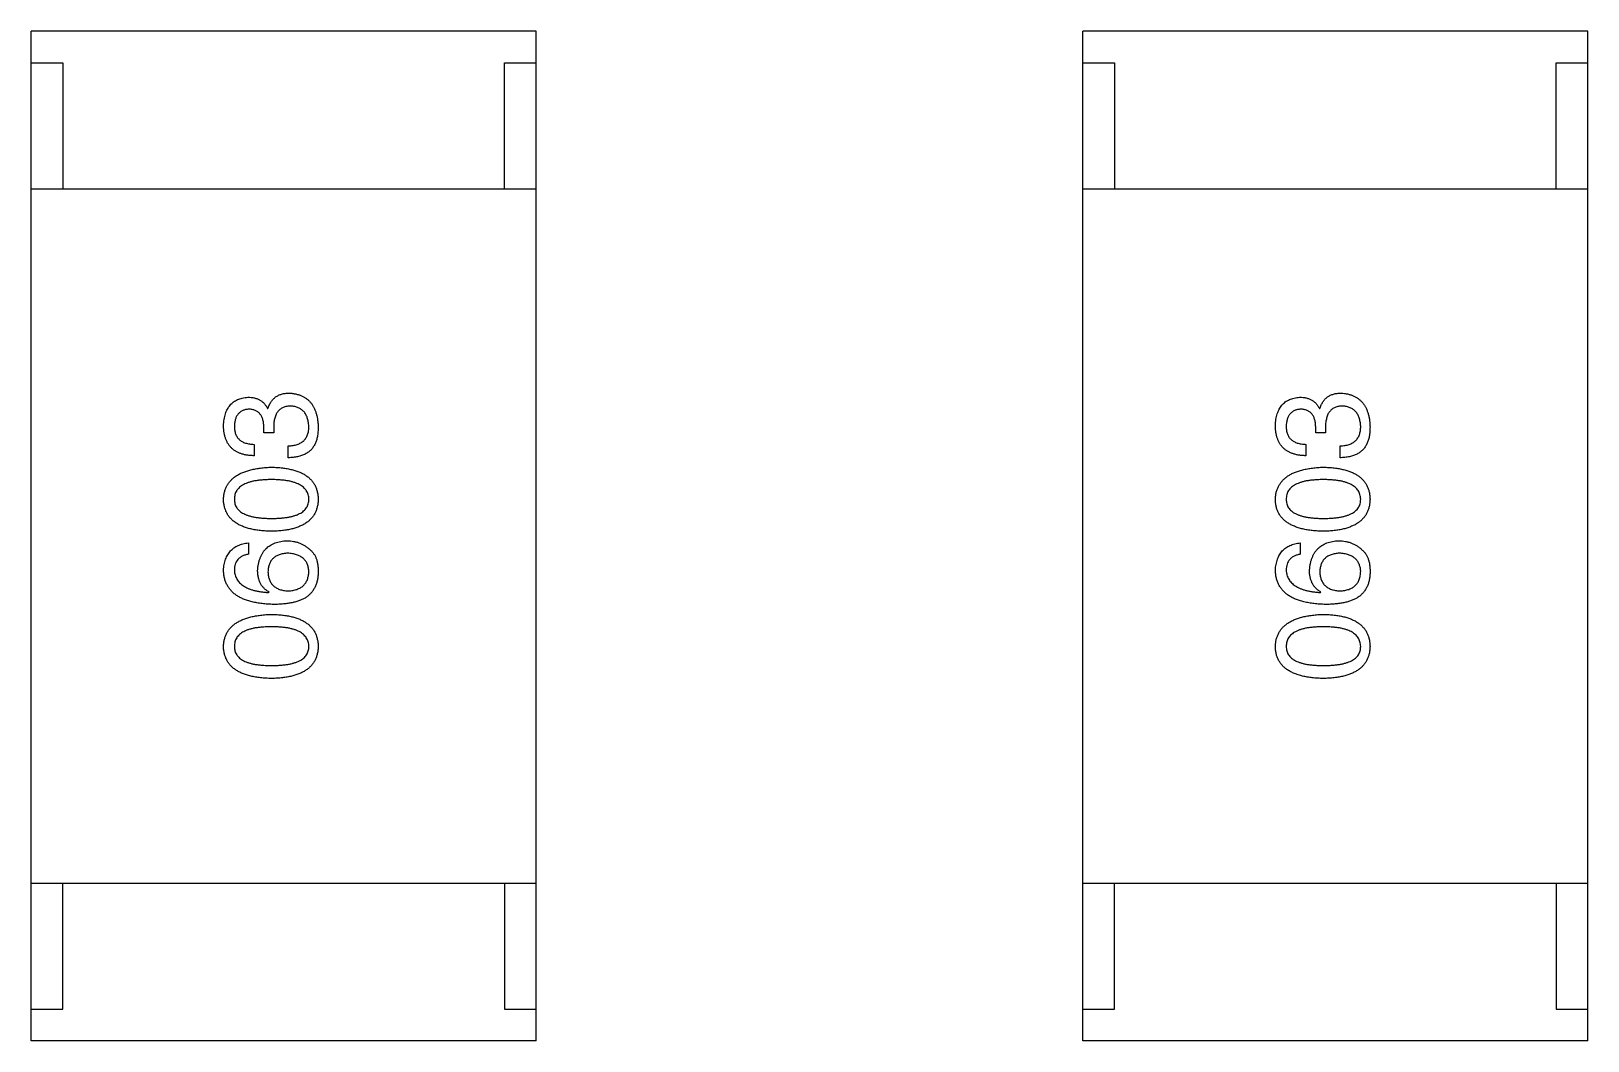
# Model space of a CAD drawing. Header units: millimetres. Extents: x 573 to 698, y 194 to 280.
# Drawn here: x 639.844 to 642.311, y 246.806 to 248.406 of the extents above; entities that cross this region are included whole.
import ezdxf

# ---------------------------------------------------------------- set-up
doc = ezdxf.new("R2010")
doc.units = ezdxf.units.MM
doc.header["$LTSCALE"] = 30.734
doc.layers.get('0').update_dxf_attribs({"linetype": 'CONTINUOUS'})

msp = doc.modelspace()

# ---------------------------------------------------------------- linework, layer by layer
at = {"color": 7, "linetype": 'Continuous'}
for p, q in [((639.8442, 246.8059), (639.8442, 248.4059)), ((640.6442, 248.4059), (639.8442, 248.4059)), ((640.6442, 246.8059), (640.6442, 248.4059)), ((641.5109, 246.8059), (641.5109, 248.4059)), ((642.3109, 248.4059), (641.5109, 248.4059)), ((642.3109, 246.8059), (642.3109, 248.4059)), ((639.8442, 248.3559), (639.8942, 248.3559)), ((639.8942, 248.3559), (639.8942, 248.1559)), ((640.5942, 248.1559), (640.5942, 248.3559)), ((640.5942, 248.3559), (640.6442, 248.3559)), ((641.5109, 248.3559), (641.5609, 248.3559)), ((641.5609, 248.3559), (641.5609, 248.1559)), ((642.2609, 248.1559), (642.2609, 248.3559)), ((642.2609, 248.3559), (642.3109, 248.3559)), ((639.8442, 248.1559), (640.6442, 248.1559)), ((641.5109, 248.1559), (642.3109, 248.1559)), ((640.2187, 247.8077), (640.2195, 247.8077)), ((641.8854, 247.8077), (641.8862, 247.8077)), ((640.213, 247.7692), (640.213, 247.779)), ((640.2286, 247.7782), (640.2286, 247.7692)), ((641.8796, 247.7692), (641.8796, 247.779)), ((641.8952, 247.7782), (641.8952, 247.7692)), ((640.1974, 247.7511), (640.1974, 247.7331)), ((640.2286, 247.7692), (640.213, 247.7692)), ((641.8641, 247.7511), (641.8641, 247.7331)), ((641.8952, 247.7692), (641.8796, 247.7692)), ((640.2515, 247.7298), (640.2515, 247.7487)), ((641.9182, 247.7298), (641.9182, 247.7487)), ((640.1884, 247.595), (640.1884, 247.577)), ((641.855, 247.595), (641.855, 247.577)), ((640.2204, 247.5164), (640.2212, 247.5172)), ((641.887, 247.5164), (641.8878, 247.5172)), ((639.8442, 247.0559), (640.6442, 247.0559)), ((639.8942, 246.8559), (639.8942, 247.0559)), ((640.5942, 247.0559), (640.5942, 246.8559)), ((641.5109, 247.0559), (642.3109, 247.0559)), ((641.5609, 246.8559), (641.5609, 247.0559)), ((642.2609, 247.0559), (642.2609, 246.8559)), ((639.8442, 246.8559), (639.8942, 246.8559)), ((640.5942, 246.8559), (640.6442, 246.8559)), ((641.5109, 246.8559), (641.5609, 246.8559)), ((642.2609, 246.8559), (642.3109, 246.8559)), ((640.6442, 246.8059), (639.8442, 246.8059)), ((642.3109, 246.8059), (641.5109, 246.8059))]:
    msp.add_line(p, q, dxfattribs=at)
for points, knots in [([(640.149, 247.7807), (640.1491, 247.7824), (640.1493, 247.7857), (640.15, 247.7906), (640.1508, 247.7952), (640.152, 247.7994), (640.1534, 247.8033), (640.1552, 247.807), (640.1571, 247.8103), (640.1594, 247.8133), (640.162, 247.816), (640.1648, 247.8183), (640.1679, 247.8203), (640.1713, 247.8221), (640.175, 247.8235), (640.1789, 247.8246), (640.1832, 247.8254), (640.1861, 247.8256), (640.1876, 247.8257)], [0, 0, 0, 0, 0.077845, 0.151584, 0.221397, 0.287366, 0.350104, 0.410398, 0.467998, 0.524388, 0.579979, 0.635152, 0.690917, 0.747936, 0.806661, 0.867861, 0.932479, 1, 1, 1, 1]), ([(640.1876, 247.8257), (640.1894, 247.8257), (640.193, 247.8256), (640.1981, 247.8247), (640.2027, 247.8233), (640.2069, 247.8214), (640.2106, 247.8188), (640.2138, 247.8157), (640.2166, 247.8119), (640.218, 247.8091), (640.2187, 247.8077)], [0, 0, 0, 0, 0.143686, 0.277942, 0.40333, 0.521785, 0.638573, 0.755208, 0.874773, 1, 1, 1, 1]), ([(640.2195, 247.8077), (640.2199, 247.8087), (640.2205, 247.8106), (640.2216, 247.8135), (640.2229, 247.816), (640.2243, 247.8185), (640.226, 247.8207), (640.2277, 247.8227), (640.2296, 247.8246), (640.2316, 247.8262), (640.2338, 247.8276), (640.2361, 247.8289), (640.2386, 247.8299), (640.2412, 247.8308), (640.244, 247.8315), (640.2469, 247.8319), (640.25, 247.8323), (640.2521, 247.8323), (640.2531, 247.8323)], [0, 0, 0, 0, 0.069445, 0.136039, 0.200011, 0.261745, 0.322328, 0.381403, 0.438864, 0.496655, 0.554398, 0.612391, 0.672266, 0.733005, 0.79604, 0.861293, 0.928785, 1, 1, 1, 1]), ([(640.2531, 247.8323), (640.2549, 247.8322), (640.2584, 247.8319), (640.2635, 247.831), (640.2682, 247.8298), (640.2726, 247.8281), (640.2767, 247.8261), (640.2804, 247.8237), (640.2838, 247.8209), (640.2868, 247.8178), (640.2895, 247.8142), (640.2919, 247.8103), (640.294, 247.806), (640.2956, 247.8013), (640.297, 247.7963), (640.2981, 247.7909), (640.2988, 247.7851), (640.2989, 247.7811), (640.299, 247.779)], [0, 0, 0, 0, 0.068236, 0.132937, 0.194125, 0.253174, 0.310181, 0.365986, 0.421096, 0.476216, 0.532352, 0.590232, 0.649824, 0.71274, 0.778406, 0.848058, 0.921922, 1, 1, 1, 1]), ([(641.8157, 247.7807), (641.8158, 247.7824), (641.816, 247.7857), (641.8166, 247.7906), (641.8175, 247.7952), (641.8187, 247.7994), (641.8201, 247.8033), (641.8218, 247.807), (641.8238, 247.8103), (641.8261, 247.8133), (641.8286, 247.816), (641.8315, 247.8183), (641.8346, 247.8203), (641.838, 247.8221), (641.8417, 247.8235), (641.8456, 247.8246), (641.8498, 247.8254), (641.8527, 247.8256), (641.8542, 247.8257)], [0, 0, 0, 0, 0.077845, 0.151584, 0.221397, 0.287366, 0.350104, 0.410398, 0.467998, 0.524388, 0.579979, 0.635152, 0.690917, 0.747936, 0.806661, 0.867861, 0.932479, 1, 1, 1, 1]), ([(641.8542, 247.8257), (641.8561, 247.8257), (641.8596, 247.8256), (641.8647, 247.8247), (641.8693, 247.8233), (641.8735, 247.8214), (641.8772, 247.8188), (641.8805, 247.8157), (641.8833, 247.8119), (641.8847, 247.8091), (641.8854, 247.8077)], [0, 0, 0, 0, 0.143686, 0.277942, 0.40333, 0.521785, 0.638573, 0.755208, 0.874773, 1, 1, 1, 1]), ([(641.8862, 247.8077), (641.8865, 247.8087), (641.8872, 247.8106), (641.8883, 247.8135), (641.8896, 247.816), (641.891, 247.8185), (641.8926, 247.8207), (641.8943, 247.8227), (641.8962, 247.8246), (641.8982, 247.8262), (641.9004, 247.8276), (641.9028, 247.8289), (641.9053, 247.8299), (641.9079, 247.8308), (641.9107, 247.8315), (641.9136, 247.8319), (641.9166, 247.8323), (641.9187, 247.8323), (641.9198, 247.8323)], [0, 0, 0, 0, 0.069445, 0.136039, 0.200011, 0.261745, 0.322328, 0.381403, 0.438864, 0.496655, 0.554398, 0.612391, 0.672266, 0.733005, 0.79604, 0.861293, 0.928785, 1, 1, 1, 1]), ([(641.9198, 247.8323), (641.9216, 247.8322), (641.9251, 247.8319), (641.9301, 247.831), (641.9349, 247.8298), (641.9392, 247.8281), (641.9433, 247.8261), (641.947, 247.8237), (641.9504, 247.8209), (641.9535, 247.8178), (641.9562, 247.8142), (641.9586, 247.8103), (641.9606, 247.806), (641.9623, 247.8013), (641.9637, 247.7963), (641.9647, 247.7909), (641.9654, 247.7851), (641.9656, 247.7811), (641.9657, 247.779)], [0, 0, 0, 0, 0.068236, 0.132937, 0.194125, 0.253174, 0.310181, 0.365986, 0.421096, 0.476216, 0.532352, 0.590232, 0.649824, 0.71274, 0.778406, 0.848058, 0.921922, 1, 1, 1, 1]), ([(640.1892, 247.8069), (640.1883, 247.8068), (640.1866, 247.8066), (640.184, 247.8061), (640.1817, 247.8055), (640.1795, 247.8046), (640.1774, 247.8036), (640.1756, 247.8023), (640.1739, 247.8009), (640.1724, 247.7993), (640.171, 247.7975), (640.1698, 247.7956), (640.1688, 247.7934), (640.1679, 247.791), (640.1673, 247.7885), (640.1668, 247.7858), (640.1664, 247.7829), (640.1663, 247.7809), (640.1663, 247.7798)], [0, 0, 0, 0, 0.067655, 0.132224, 0.194132, 0.253145, 0.309858, 0.366002, 0.421361, 0.47702, 0.532632, 0.590536, 0.65067, 0.713258, 0.779588, 0.848803, 0.921949, 1, 1, 1, 1]), ([(640.213, 247.779), (640.2129, 247.7801), (640.2128, 247.7822), (640.2125, 247.7853), (640.2119, 247.7882), (640.2112, 247.7909), (640.2104, 247.7934), (640.2093, 247.7956), (640.2081, 247.7977), (640.2067, 247.7995), (640.2051, 247.8012), (640.2033, 247.8026), (640.2014, 247.8039), (640.1993, 247.8049), (640.197, 247.8057), (640.1946, 247.8063), (640.192, 247.8067), (640.1901, 247.8068), (640.1892, 247.8069)], [0, 0, 0, 0, 0.079415, 0.154091, 0.22508, 0.29186, 0.355026, 0.415127, 0.472418, 0.528511, 0.583551, 0.638361, 0.693547, 0.750023, 0.807857, 0.868401, 0.932259, 1, 1, 1, 1]), ([(640.2556, 247.8118), (640.2545, 247.8118), (640.2524, 247.8117), (640.2493, 247.8113), (640.2464, 247.8107), (640.2438, 247.8098), (640.2413, 247.8086), (640.2391, 247.8071), (640.2371, 247.8054), (640.2353, 247.8034), (640.2337, 247.8012), (640.2323, 247.7987), (640.2311, 247.7959), (640.2302, 247.7928), (640.2294, 247.7895), (640.2289, 247.786), (640.2286, 247.7822), (640.2286, 247.7796), (640.2286, 247.7782)], [0, 0, 0, 0, 0.066518, 0.129194, 0.188613, 0.245254, 0.300032, 0.353805, 0.407079, 0.461108, 0.516272, 0.574141, 0.634837, 0.699275, 0.767504, 0.840272, 0.917505, 1, 1, 1, 1]), ([(640.2843, 247.7798), (640.2842, 247.7811), (640.284, 247.7835), (640.2835, 247.7869), (640.2828, 247.7901), (640.2819, 247.7932), (640.2809, 247.796), (640.2795, 247.7985), (640.2781, 247.8009), (640.2764, 247.803), (640.2744, 247.8049), (640.2724, 247.8066), (640.27, 247.808), (640.2675, 247.8092), (640.2648, 247.8103), (640.2619, 247.811), (640.2588, 247.8116), (640.2567, 247.8117), (640.2556, 247.8118)], [0, 0, 0, 0, 0.076694, 0.149502, 0.218019, 0.283183, 0.345589, 0.405199, 0.462852, 0.519478, 0.575313, 0.630559, 0.687006, 0.744638, 0.804006, 0.866059, 0.931486, 1, 1, 1, 1]), ([(641.8559, 247.8069), (641.855, 247.8068), (641.8532, 247.8066), (641.8507, 247.8061), (641.8483, 247.8055), (641.8461, 247.8046), (641.8441, 247.8036), (641.8423, 247.8023), (641.8405, 247.8009), (641.839, 247.7993), (641.8377, 247.7975), (641.8365, 247.7956), (641.8354, 247.7934), (641.8346, 247.791), (641.8339, 247.7885), (641.8334, 247.7858), (641.833, 247.7829), (641.833, 247.7809), (641.8329, 247.7798)], [0, 0, 0, 0, 0.067655, 0.132224, 0.194132, 0.253145, 0.309858, 0.366002, 0.421361, 0.47702, 0.532632, 0.590536, 0.65067, 0.713258, 0.779588, 0.848803, 0.921949, 1, 1, 1, 1]), ([(641.8796, 247.779), (641.8796, 247.7801), (641.8795, 247.7822), (641.8791, 247.7853), (641.8786, 247.7882), (641.8779, 247.7909), (641.877, 247.7934), (641.876, 247.7956), (641.8747, 247.7977), (641.8733, 247.7995), (641.8717, 247.8012), (641.87, 247.8026), (641.868, 247.8039), (641.8659, 247.8049), (641.8637, 247.8057), (641.8612, 247.8063), (641.8586, 247.8067), (641.8568, 247.8068), (641.8559, 247.8069)], [0, 0, 0, 0, 0.079415, 0.154091, 0.22508, 0.29186, 0.355026, 0.415127, 0.472418, 0.528511, 0.583551, 0.638361, 0.693547, 0.750023, 0.807857, 0.868401, 0.932259, 1, 1, 1, 1]), ([(641.9223, 247.8118), (641.9212, 247.8118), (641.919, 247.8117), (641.916, 247.8113), (641.9131, 247.8107), (641.9104, 247.8098), (641.908, 247.8086), (641.9058, 247.8071), (641.9037, 247.8054), (641.9019, 247.8034), (641.9003, 247.8012), (641.8989, 247.7987), (641.8978, 247.7959), (641.8969, 247.7928), (641.8961, 247.7895), (641.8956, 247.786), (641.8952, 247.7822), (641.8952, 247.7796), (641.8952, 247.7782)], [0, 0, 0, 0, 0.066518, 0.129194, 0.188613, 0.245254, 0.300032, 0.353805, 0.407079, 0.461108, 0.516272, 0.574141, 0.634837, 0.699275, 0.767504, 0.840272, 0.917505, 1, 1, 1, 1]), ([(641.9509, 247.7798), (641.9509, 247.7811), (641.9507, 247.7835), (641.9502, 247.7869), (641.9495, 247.7901), (641.9486, 247.7932), (641.9475, 247.796), (641.9462, 247.7985), (641.9447, 247.8009), (641.943, 247.803), (641.9411, 247.8049), (641.939, 247.8066), (641.9367, 247.808), (641.9342, 247.8092), (641.9315, 247.8103), (641.9286, 247.811), (641.9255, 247.8116), (641.9234, 247.8117), (641.9223, 247.8118)], [0, 0, 0, 0, 0.076694, 0.149502, 0.218019, 0.283183, 0.345589, 0.405199, 0.462852, 0.519478, 0.575313, 0.630559, 0.687006, 0.744638, 0.804006, 0.866059, 0.931486, 1, 1, 1, 1]), ([(640.1974, 247.7331), (640.1955, 247.7332), (640.1918, 247.7333), (640.1863, 247.7339), (640.1813, 247.7349), (640.1766, 247.7363), (640.1723, 247.738), (640.1683, 247.7401), (640.1647, 247.7425), (640.1615, 247.7454), (640.1586, 247.7485), (640.1561, 247.7521), (640.154, 247.7559), (640.1523, 247.7602), (640.1509, 247.7648), (640.1499, 247.7698), (640.1492, 247.7751), (640.1491, 247.7788), (640.149, 247.7807)], [0, 0, 0, 0, 0.074804, 0.144899, 0.211458, 0.274554, 0.334363, 0.392059, 0.448123, 0.503024, 0.558154, 0.613471, 0.670844, 0.729926, 0.792003, 0.857405, 0.926768, 1, 1, 1, 1]), ([(640.1663, 247.7798), (640.1663, 247.7787), (640.1663, 247.7765), (640.1667, 247.7733), (640.1673, 247.7704), (640.1681, 247.7676), (640.1692, 247.7651), (640.1706, 247.7627), (640.1722, 247.7606), (640.174, 247.7587), (640.1761, 247.757), (640.1784, 247.7555), (640.181, 247.7542), (640.1838, 247.7532), (640.1869, 247.7523), (640.1902, 247.7518), (640.1937, 247.7513), (640.1961, 247.7512), (640.1974, 247.7511)], [0, 0, 0, 0, 0.069877, 0.136363, 0.198671, 0.257968, 0.315462, 0.370709, 0.425568, 0.479847, 0.535753, 0.592303, 0.651386, 0.713311, 0.778642, 0.84836, 0.921866, 1, 1, 1, 1]), ([(640.2515, 247.7487), (640.2528, 247.7487), (640.2554, 247.7488), (640.2591, 247.7493), (640.2626, 247.75), (640.2658, 247.7509), (640.2688, 247.752), (640.2715, 247.7534), (640.2739, 247.755), (640.2761, 247.7568), (640.278, 247.7589), (640.2797, 247.7612), (640.2812, 247.7638), (640.2823, 247.7666), (640.2832, 247.7695), (640.2838, 247.7728), (640.2842, 247.7762), (640.2843, 247.7786), (640.2843, 247.7798)], [0, 0, 0, 0, 0.07723, 0.149593, 0.217944, 0.282232, 0.34411, 0.402297, 0.458791, 0.513966, 0.568538, 0.623291, 0.679957, 0.737243, 0.798142, 0.86118, 0.928728, 1, 1, 1, 1]), ([(640.299, 247.779), (640.299, 247.7776), (640.299, 247.7749), (640.2988, 247.7709), (640.2984, 247.7672), (640.2978, 247.7637), (640.2972, 247.7604), (640.2963, 247.7574), (640.2953, 247.7546), (640.2945, 247.7528), (640.2941, 247.752)], [0, 0, 0, 0, 0.15115, 0.29371, 0.429149, 0.55661, 0.677302, 0.791017, 0.898045, 1, 1, 1, 1]), ([(641.8641, 247.7331), (641.8621, 247.7332), (641.8584, 247.7333), (641.853, 247.7339), (641.848, 247.7349), (641.8433, 247.7363), (641.8389, 247.738), (641.835, 247.7401), (641.8314, 247.7425), (641.8281, 247.7454), (641.8253, 247.7485), (641.8228, 247.7521), (641.8207, 247.7559), (641.819, 247.7602), (641.8175, 247.7648), (641.8166, 247.7698), (641.8159, 247.7751), (641.8158, 247.7788), (641.8157, 247.7807)], [0, 0, 0, 0, 0.074804, 0.144899, 0.211458, 0.274554, 0.334363, 0.392059, 0.448123, 0.503024, 0.558154, 0.613471, 0.670844, 0.729926, 0.792003, 0.857405, 0.926768, 1, 1, 1, 1]), ([(641.8329, 247.7798), (641.8329, 247.7787), (641.833, 247.7765), (641.8333, 247.7733), (641.8339, 247.7704), (641.8348, 247.7676), (641.8359, 247.7651), (641.8372, 247.7627), (641.8388, 247.7606), (641.8407, 247.7587), (641.8428, 247.757), (641.8451, 247.7555), (641.8477, 247.7542), (641.8505, 247.7532), (641.8535, 247.7523), (641.8568, 247.7518), (641.8604, 247.7513), (641.8628, 247.7512), (641.8641, 247.7511)], [0, 0, 0, 0, 0.069877, 0.136363, 0.198671, 0.257968, 0.315462, 0.370709, 0.425568, 0.479847, 0.535753, 0.592303, 0.651386, 0.713311, 0.778642, 0.84836, 0.921866, 1, 1, 1, 1]), ([(641.9182, 247.7487), (641.9195, 247.7487), (641.9221, 247.7488), (641.9258, 247.7493), (641.9292, 247.75), (641.9325, 247.7509), (641.9354, 247.752), (641.9381, 247.7534), (641.9406, 247.755), (641.9428, 247.7568), (641.9447, 247.7589), (641.9464, 247.7612), (641.9478, 247.7638), (641.9489, 247.7666), (641.9499, 247.7695), (641.9505, 247.7728), (641.9509, 247.7762), (641.9509, 247.7786), (641.9509, 247.7798)], [0, 0, 0, 0, 0.07723, 0.149593, 0.217944, 0.282232, 0.34411, 0.402297, 0.458791, 0.513966, 0.568538, 0.623291, 0.679957, 0.737243, 0.798142, 0.86118, 0.928728, 1, 1, 1, 1]), ([(641.9657, 247.779), (641.9657, 247.7776), (641.9656, 247.7749), (641.9654, 247.7709), (641.965, 247.7672), (641.9645, 247.7637), (641.9638, 247.7604), (641.963, 247.7574), (641.962, 247.7546), (641.9612, 247.7528), (641.9608, 247.752)], [0, 0, 0, 0, 0.15115, 0.29371, 0.429149, 0.55661, 0.677302, 0.791017, 0.898045, 1, 1, 1, 1]), ([(640.2941, 247.752), (640.2937, 247.7511), (640.2929, 247.7494), (640.2913, 247.747), (640.2897, 247.7447), (640.2878, 247.7426), (640.2858, 247.7406), (640.2835, 247.7388), (640.2811, 247.7372), (640.2785, 247.7357), (640.2758, 247.7344), (640.2728, 247.7333), (640.2697, 247.7323), (640.2664, 247.7315), (640.2629, 247.7308), (640.2593, 247.7303), (640.2555, 247.73), (640.2528, 247.7299), (640.2515, 247.7298)], [0, 0, 0, 0, 0.056906, 0.113264, 0.168825, 0.223843, 0.279195, 0.335267, 0.392098, 0.450414, 0.51054, 0.572219, 0.636652, 0.703156, 0.773102, 0.845505, 0.921063, 1, 1, 1, 1]), ([(641.9608, 247.752), (641.9604, 247.7511), (641.9595, 247.7494), (641.958, 247.747), (641.9563, 247.7447), (641.9545, 247.7426), (641.9524, 247.7406), (641.9502, 247.7388), (641.9478, 247.7372), (641.9452, 247.7357), (641.9424, 247.7344), (641.9395, 247.7333), (641.9364, 247.7323), (641.9331, 247.7315), (641.9296, 247.7308), (641.9259, 247.7303), (641.9221, 247.73), (641.9195, 247.7299), (641.9182, 247.7298)], [0, 0, 0, 0, 0.056906, 0.113264, 0.168825, 0.223843, 0.279195, 0.335267, 0.392098, 0.450414, 0.51054, 0.572219, 0.636652, 0.703156, 0.773102, 0.845505, 0.921063, 1, 1, 1, 1]), ([(640.149, 247.6641), (640.1492, 247.666), (640.1494, 247.6699), (640.1505, 247.6754), (640.1521, 247.6806), (640.1543, 247.6854), (640.1571, 247.6899), (640.1605, 247.694), (640.1644, 247.6977), (640.1689, 247.7011), (640.174, 247.7041), (640.1797, 247.7067), (640.1859, 247.709), (640.1927, 247.7109), (640.2, 247.7124), (640.2079, 247.7137), (640.2164, 247.7145), (640.2223, 247.7148), (640.2253, 247.7149)], [0, 0, 0, 0, 0.057415, 0.112361, 0.16496, 0.216437, 0.267441, 0.318839, 0.371478, 0.426325, 0.483626, 0.544235, 0.608673, 0.677374, 0.750405, 0.828394, 0.911525, 1, 1, 1, 1]), ([(640.2253, 247.7149), (640.2282, 247.7148), (640.2339, 247.7146), (640.2422, 247.7138), (640.25, 247.7127), (640.2571, 247.7112), (640.2637, 247.7094), (640.2698, 247.7071), (640.2753, 247.7045), (640.2802, 247.7015), (640.2846, 247.6981), (640.2884, 247.6944), (640.2916, 247.6902), (640.2942, 247.6857), (640.2963, 247.6808), (640.2978, 247.6756), (640.2988, 247.67), (640.299, 247.6661), (640.299, 247.6641)], [0, 0, 0, 0, 0.08769, 0.170218, 0.24749, 0.319818, 0.387758, 0.451391, 0.511445, 0.568185, 0.622681, 0.67526, 0.726746, 0.778428, 0.830764, 0.884397, 0.940866, 1, 1, 1, 1]), ([(641.8157, 247.6641), (641.8158, 247.666), (641.8161, 247.6699), (641.8171, 247.6754), (641.8188, 247.6806), (641.821, 247.6854), (641.8238, 247.6899), (641.8271, 247.694), (641.8311, 247.6977), (641.8356, 247.7011), (641.8407, 247.7041), (641.8463, 247.7067), (641.8525, 247.709), (641.8593, 247.7109), (641.8667, 247.7124), (641.8746, 247.7137), (641.8831, 247.7145), (641.8889, 247.7148), (641.8919, 247.7149)], [0, 0, 0, 0, 0.057415, 0.112361, 0.16496, 0.216437, 0.267441, 0.318839, 0.371478, 0.426325, 0.483626, 0.544235, 0.608673, 0.677374, 0.750405, 0.828394, 0.911525, 1, 1, 1, 1]), ([(641.8919, 247.7149), (641.8949, 247.7148), (641.9006, 247.7146), (641.9089, 247.7138), (641.9166, 247.7127), (641.9238, 247.7112), (641.9304, 247.7094), (641.9364, 247.7071), (641.9419, 247.7045), (641.9468, 247.7015), (641.9512, 247.6981), (641.955, 247.6944), (641.9582, 247.6902), (641.9609, 247.6857), (641.963, 247.6808), (641.9645, 247.6756), (641.9654, 247.67), (641.9656, 247.6661), (641.9657, 247.6641)], [0, 0, 0, 0, 0.08769, 0.170218, 0.24749, 0.319818, 0.387758, 0.451391, 0.511445, 0.568185, 0.622681, 0.67526, 0.726746, 0.778428, 0.830764, 0.884397, 0.940866, 1, 1, 1, 1]), ([(640.2253, 247.6952), (640.2229, 247.6952), (640.2183, 247.6952), (640.2116, 247.6948), (640.2053, 247.6942), (640.1996, 247.6934), (640.1943, 247.6923), (640.1894, 247.691), (640.185, 247.6894), (640.1811, 247.6876), (640.1776, 247.6855), (640.1745, 247.6832), (640.172, 247.6806), (640.1699, 247.6778), (640.1682, 247.6747), (640.1671, 247.6714), (640.1664, 247.6678), (640.1663, 247.6653), (640.1663, 247.6641)], [0, 0, 0, 0, 0.095719, 0.185854, 0.269738, 0.347952, 0.420315, 0.487894, 0.550245, 0.608186, 0.662454, 0.713283, 0.761375, 0.808209, 0.854301, 0.901312, 0.949396, 1, 1, 1, 1]), ([(640.2843, 247.6641), (640.2842, 247.6653), (640.2841, 247.6678), (640.2833, 247.6714), (640.282, 247.6747), (640.2803, 247.6778), (640.2782, 247.6806), (640.2756, 247.6831), (640.2726, 247.6855), (640.2691, 247.6876), (640.2651, 247.6894), (640.2608, 247.6909), (640.2559, 247.6923), (640.2507, 247.6934), (640.2449, 247.6942), (640.2388, 247.6948), (640.2322, 247.6952), (640.2276, 247.6952), (640.2253, 247.6952)], [0, 0, 0, 0, 0.050879, 0.099377, 0.146973, 0.193618, 0.240619, 0.289461, 0.34047, 0.395283, 0.453059, 0.515633, 0.582666, 0.655287, 0.732971, 0.815933, 0.905166, 1, 1, 1, 1]), ([(641.8919, 247.6952), (641.8896, 247.6952), (641.8849, 247.6952), (641.8782, 247.6948), (641.872, 247.6942), (641.8662, 247.6934), (641.8609, 247.6923), (641.8561, 247.691), (641.8517, 247.6894), (641.8477, 247.6876), (641.8442, 247.6855), (641.8412, 247.6832), (641.8386, 247.6806), (641.8365, 247.6778), (641.8349, 247.6747), (641.8337, 247.6714), (641.8331, 247.6678), (641.833, 247.6653), (641.8329, 247.6641)], [0, 0, 0, 0, 0.095719, 0.185854, 0.269738, 0.347952, 0.420315, 0.487894, 0.550245, 0.608186, 0.662454, 0.713283, 0.761375, 0.808209, 0.854301, 0.901312, 0.949396, 1, 1, 1, 1]), ([(641.9509, 247.6641), (641.9509, 247.6653), (641.9507, 247.6678), (641.9499, 247.6714), (641.9487, 247.6747), (641.947, 247.6778), (641.9449, 247.6806), (641.9423, 247.6831), (641.9392, 247.6855), (641.9357, 247.6876), (641.9318, 247.6894), (641.9274, 247.6909), (641.9226, 247.6923), (641.9173, 247.6934), (641.9116, 247.6942), (641.9054, 247.6948), (641.8988, 247.6952), (641.8943, 247.6952), (641.8919, 247.6952)], [0, 0, 0, 0, 0.050879, 0.099377, 0.146973, 0.193618, 0.240619, 0.289461, 0.34047, 0.395283, 0.453059, 0.515633, 0.582666, 0.655287, 0.732971, 0.815933, 0.905166, 1, 1, 1, 1]), ([(640.2253, 247.6133), (640.2222, 247.6134), (640.2163, 247.6136), (640.2078, 247.6143), (640.1998, 247.6154), (640.1924, 247.6169), (640.1855, 247.6188), (640.1793, 247.6211), (640.1736, 247.6236), (640.1685, 247.6267), (640.164, 247.63), (640.1601, 247.6338), (640.1568, 247.6379), (640.154, 247.6424), (640.1519, 247.6473), (640.1503, 247.6526), (640.1493, 247.6582), (640.1491, 247.6621), (640.149, 247.6641)], [0, 0, 0, 0, 0.088823, 0.172287, 0.250296, 0.323438, 0.392244, 0.456221, 0.516635, 0.573871, 0.628, 0.680335, 0.731489, 0.782557, 0.834044, 0.886738, 0.942089, 1, 1, 1, 1]), ([(640.1663, 247.6641), (640.1663, 247.6629), (640.1664, 247.6605), (640.1671, 247.657), (640.1682, 247.6537), (640.1699, 247.6507), (640.172, 247.648), (640.1745, 247.6455), (640.1776, 247.6432), (640.1811, 247.6412), (640.185, 247.6394), (640.1894, 247.6379), (640.1943, 247.6367), (640.1996, 247.6355), (640.2053, 247.6348), (640.2116, 247.6342), (640.2183, 247.6338), (640.2229, 247.6338), (640.2253, 247.6338)], [0, 0, 0, 0, 0.049764, 0.097007, 0.143217, 0.188577, 0.235116, 0.282997, 0.333719, 0.387776, 0.445989, 0.508679, 0.576563, 0.649481, 0.728235, 0.812722, 0.903548, 1, 1, 1, 1]), ([(640.2253, 247.6338), (640.2277, 247.6338), (640.2323, 247.6338), (640.239, 247.6342), (640.2452, 247.6347), (640.251, 247.6355), (640.2563, 247.6367), (640.2611, 247.6379), (640.2655, 247.6394), (640.2695, 247.6412), (640.273, 247.6432), (640.276, 247.6455), (640.2786, 247.648), (640.2806, 247.6508), (640.2823, 247.6537), (640.2835, 247.657), (640.2841, 247.6605), (640.2842, 247.6629), (640.2843, 247.6641)], [0, 0, 0, 0, 0.096457, 0.187288, 0.27178, 0.350132, 0.423455, 0.491343, 0.554037, 0.612253, 0.666313, 0.717038, 0.764921, 0.811214, 0.856775, 0.902988, 0.950234, 1, 1, 1, 1]), ([(640.299, 247.6641), (640.299, 247.6621), (640.2988, 247.6582), (640.2978, 247.6526), (640.2963, 247.6473), (640.2942, 247.6424), (640.2916, 247.6379), (640.2884, 247.6338), (640.2846, 247.63), (640.2802, 247.6267), (640.2753, 247.6236), (640.2698, 247.6211), (640.2637, 247.6188), (640.2571, 247.6169), (640.25, 247.6154), (640.2422, 247.6143), (640.2339, 247.6136), (640.2282, 247.6134), (640.2253, 247.6133)], [0, 0, 0, 0, 0.059135, 0.115606, 0.169241, 0.221578, 0.273261, 0.324749, 0.377329, 0.431642, 0.488541, 0.548597, 0.612232, 0.680174, 0.752504, 0.829777, 0.912307, 1, 1, 1, 1]), ([(641.8919, 247.6133), (641.8889, 247.6134), (641.883, 247.6136), (641.8744, 247.6143), (641.8664, 247.6154), (641.859, 247.6169), (641.8522, 247.6188), (641.846, 247.6211), (641.8403, 247.6236), (641.8352, 247.6267), (641.8307, 247.63), (641.8268, 247.6338), (641.8234, 247.6379), (641.8207, 247.6424), (641.8185, 247.6473), (641.8169, 247.6526), (641.816, 247.6582), (641.8158, 247.6621), (641.8157, 247.6641)], [0, 0, 0, 0, 0.088823, 0.172287, 0.250296, 0.323438, 0.392244, 0.456221, 0.516635, 0.573871, 0.628, 0.680335, 0.731489, 0.782557, 0.834044, 0.886738, 0.942089, 1, 1, 1, 1]), ([(641.8329, 247.6641), (641.833, 247.6629), (641.8331, 247.6605), (641.8337, 247.657), (641.8349, 247.6537), (641.8365, 247.6507), (641.8386, 247.648), (641.8412, 247.6455), (641.8442, 247.6432), (641.8477, 247.6412), (641.8517, 247.6394), (641.8561, 247.6379), (641.8609, 247.6367), (641.8662, 247.6355), (641.872, 247.6348), (641.8782, 247.6342), (641.8849, 247.6338), (641.8896, 247.6338), (641.8919, 247.6338)], [0, 0, 0, 0, 0.049764, 0.097007, 0.143217, 0.188577, 0.235116, 0.282997, 0.333719, 0.387776, 0.445989, 0.508679, 0.576563, 0.649481, 0.728235, 0.812722, 0.903548, 1, 1, 1, 1]), ([(641.8919, 247.6338), (641.8943, 247.6338), (641.8989, 247.6338), (641.9056, 247.6342), (641.9119, 247.6347), (641.9176, 247.6355), (641.9229, 247.6367), (641.9278, 247.6379), (641.9322, 247.6394), (641.9361, 247.6412), (641.9396, 247.6432), (641.9427, 247.6455), (641.9452, 247.648), (641.9473, 247.6508), (641.949, 247.6537), (641.9501, 247.657), (641.9508, 247.6605), (641.9509, 247.6629), (641.9509, 247.6641)], [0, 0, 0, 0, 0.096457, 0.187288, 0.27178, 0.350132, 0.423455, 0.491343, 0.554037, 0.612253, 0.666313, 0.717038, 0.764921, 0.811214, 0.856775, 0.902988, 0.950234, 1, 1, 1, 1]), ([(641.9657, 247.6641), (641.9656, 247.6621), (641.9654, 247.6582), (641.9645, 247.6526), (641.963, 247.6473), (641.9609, 247.6424), (641.9582, 247.6379), (641.955, 247.6338), (641.9512, 247.63), (641.9468, 247.6267), (641.9419, 247.6236), (641.9364, 247.6211), (641.9304, 247.6188), (641.9238, 247.6169), (641.9166, 247.6154), (641.9089, 247.6143), (641.9006, 247.6136), (641.8949, 247.6134), (641.8919, 247.6133)], [0, 0, 0, 0, 0.059135, 0.115606, 0.169241, 0.221578, 0.273261, 0.324749, 0.377329, 0.431642, 0.488541, 0.548597, 0.612232, 0.680174, 0.752504, 0.829777, 0.912307, 1, 1, 1, 1]), ([(640.149, 247.5516), (640.1492, 247.5532), (640.1494, 247.5563), (640.1501, 247.5608), (640.1511, 247.5651), (640.1523, 247.569), (640.1539, 247.5727), (640.1557, 247.5762), (640.1577, 247.5793), (640.16, 247.5822), (640.1627, 247.5848), (640.1655, 247.5871), (640.1687, 247.5891), (640.1721, 247.5909), (640.1758, 247.5924), (640.1798, 247.5935), (640.184, 247.5945), (640.1869, 247.5949), (640.1884, 247.595)], [0, 0, 0, 0, 0.073784, 0.144317, 0.211047, 0.274818, 0.336501, 0.395724, 0.453465, 0.510016, 0.566585, 0.622844, 0.680328, 0.739335, 0.800408, 0.863904, 0.93053, 1, 1, 1, 1]), ([(640.2031, 247.5516), (640.2033, 247.5534), (640.2036, 247.557), (640.2045, 247.5621), (640.2057, 247.5669), (640.2072, 247.5714), (640.209, 247.5755), (640.2111, 247.5793), (640.2136, 247.5828), (640.2164, 247.5859), (640.2195, 247.5887), (640.2229, 247.591), (640.2266, 247.5932), (640.2307, 247.5949), (640.235, 247.5962), (640.2397, 247.5973), (640.2447, 247.5981), (640.2481, 247.5982), (640.2499, 247.5983)], [0, 0, 0, 0, 0.074228, 0.144548, 0.211288, 0.274576, 0.335162, 0.393915, 0.450599, 0.506657, 0.562409, 0.618617, 0.676096, 0.735061, 0.79654, 0.860906, 0.928473, 1, 1, 1, 1]), ([(640.2507, 247.5787), (640.2495, 247.5786), (640.2471, 247.5784), (640.2436, 247.5779), (640.2404, 247.5771), (640.2374, 247.5763), (640.2346, 247.5751), (640.2321, 247.5738), (640.2298, 247.5722), (640.2277, 247.5705), (640.2259, 247.5685), (640.2242, 247.5664), (640.2229, 247.564), (640.2217, 247.5614), (640.2208, 247.5586), (640.2202, 247.5557), (640.2197, 247.5525), (640.2196, 247.5503), (640.2195, 247.5491)], [0, 0, 0, 0, 0.076288, 0.14871, 0.216387, 0.281386, 0.342528, 0.402111, 0.4591, 0.514852, 0.569974, 0.625644, 0.682226, 0.740156, 0.800362, 0.863471, 0.930116, 1, 1, 1, 1]), ([(640.2499, 247.5983), (640.2516, 247.5983), (640.2551, 247.5982), (640.2602, 247.5975), (640.265, 247.5963), (640.2698, 247.5947), (640.2743, 247.5926), (640.2787, 247.5901), (640.2829, 247.5871), (640.2854, 247.5847), (640.2867, 247.5836)], [0, 0, 0, 0, 0.12904, 0.253809, 0.377066, 0.499122, 0.621469, 0.744665, 0.870607, 1, 1, 1, 1]), ([(640.2843, 247.55), (640.2842, 247.5511), (640.284, 247.5532), (640.2835, 247.5563), (640.2827, 247.5592), (640.2816, 247.5619), (640.2804, 247.5644), (640.2789, 247.5667), (640.2771, 247.5688), (640.2751, 247.5707), (640.2729, 247.5724), (640.2704, 247.5739), (640.2677, 247.5752), (640.2647, 247.5763), (640.2616, 247.5772), (640.2582, 247.5779), (640.2545, 247.5784), (640.252, 247.5786), (640.2507, 247.5787)], [0, 0, 0, 0, 0.066682, 0.130303, 0.190802, 0.248749, 0.30534, 0.361219, 0.415721, 0.471765, 0.528279, 0.586428, 0.64659, 0.710143, 0.776461, 0.846692, 0.921137, 1, 1, 1, 1]), ([(640.2867, 247.5836), (640.2878, 247.5826), (640.2899, 247.5807), (640.2925, 247.5773), (640.2948, 247.5734), (640.2965, 247.569), (640.2978, 247.5641), (640.2987, 247.5587), (640.2991, 247.5528), (640.2991, 247.5488), (640.299, 247.5467)], [0, 0, 0, 0, 0.105033, 0.21147, 0.321511, 0.438526, 0.563605, 0.698055, 0.843218, 1, 1, 1, 1]), ([(641.8157, 247.5516), (641.8158, 247.5532), (641.8161, 247.5563), (641.8168, 247.5608), (641.8178, 247.5651), (641.819, 247.569), (641.8205, 247.5727), (641.8223, 247.5762), (641.8244, 247.5793), (641.8267, 247.5822), (641.8293, 247.5848), (641.8322, 247.5871), (641.8353, 247.5891), (641.8388, 247.5909), (641.8424, 247.5924), (641.8464, 247.5935), (641.8506, 247.5945), (641.8536, 247.5949), (641.855, 247.595)], [0, 0, 0, 0, 0.073784, 0.144317, 0.211047, 0.274818, 0.336501, 0.395724, 0.453465, 0.510016, 0.566585, 0.622844, 0.680328, 0.739335, 0.800408, 0.863904, 0.93053, 1, 1, 1, 1]), ([(641.8698, 247.5516), (641.87, 247.5534), (641.8703, 247.557), (641.8712, 247.5621), (641.8723, 247.5669), (641.8739, 247.5714), (641.8757, 247.5755), (641.8778, 247.5793), (641.8803, 247.5828), (641.8831, 247.5859), (641.8861, 247.5887), (641.8896, 247.591), (641.8933, 247.5932), (641.8973, 247.5949), (641.9017, 247.5962), (641.9064, 247.5973), (641.9113, 247.5981), (641.9148, 247.5982), (641.9165, 247.5983)], [0, 0, 0, 0, 0.074228, 0.144548, 0.211288, 0.274576, 0.335162, 0.393915, 0.450599, 0.506657, 0.562409, 0.618617, 0.676096, 0.735061, 0.79654, 0.860906, 0.928473, 1, 1, 1, 1]), ([(641.9173, 247.5787), (641.9161, 247.5786), (641.9137, 247.5784), (641.9103, 247.5779), (641.9071, 247.5771), (641.9041, 247.5763), (641.9013, 247.5751), (641.8987, 247.5738), (641.8964, 247.5722), (641.8944, 247.5705), (641.8925, 247.5685), (641.8909, 247.5664), (641.8895, 247.564), (641.8884, 247.5614), (641.8875, 247.5586), (641.8868, 247.5557), (641.8863, 247.5525), (641.8862, 247.5503), (641.8862, 247.5491)], [0, 0, 0, 0, 0.076288, 0.14871, 0.216387, 0.281386, 0.342528, 0.402111, 0.4591, 0.514852, 0.569974, 0.625644, 0.682226, 0.740156, 0.800362, 0.863471, 0.930116, 1, 1, 1, 1]), ([(641.9165, 247.5983), (641.9183, 247.5983), (641.9217, 247.5982), (641.9268, 247.5975), (641.9317, 247.5963), (641.9364, 247.5947), (641.941, 247.5926), (641.9453, 247.5901), (641.9495, 247.5871), (641.9521, 247.5847), (641.9534, 247.5836)], [0, 0, 0, 0, 0.12904, 0.253809, 0.377066, 0.499122, 0.621469, 0.744665, 0.870607, 1, 1, 1, 1]), ([(641.9509, 247.55), (641.9509, 247.5511), (641.9507, 247.5532), (641.9501, 247.5563), (641.9493, 247.5592), (641.9483, 247.5619), (641.947, 247.5644), (641.9455, 247.5667), (641.9437, 247.5688), (641.9417, 247.5707), (641.9395, 247.5724), (641.937, 247.5739), (641.9343, 247.5752), (641.9314, 247.5763), (641.9282, 247.5772), (641.9248, 247.5779), (641.9212, 247.5784), (641.9186, 247.5786), (641.9173, 247.5787)], [0, 0, 0, 0, 0.066682, 0.130303, 0.190802, 0.248749, 0.30534, 0.361219, 0.415721, 0.471765, 0.528279, 0.586428, 0.64659, 0.710143, 0.776461, 0.846692, 0.921137, 1, 1, 1, 1]), ([(641.9534, 247.5836), (641.9545, 247.5826), (641.9566, 247.5807), (641.9592, 247.5773), (641.9614, 247.5734), (641.9631, 247.569), (641.9645, 247.5641), (641.9653, 247.5587), (641.9658, 247.5528), (641.9657, 247.5488), (641.9657, 247.5467)], [0, 0, 0, 0, 0.105033, 0.21147, 0.321511, 0.438526, 0.563605, 0.698055, 0.843218, 1, 1, 1, 1]), ([(640.1884, 247.577), (640.1866, 247.5766), (640.1833, 247.5759), (640.1788, 247.5741), (640.1749, 247.5717), (640.1717, 247.5687), (640.1692, 247.5652), (640.1675, 247.5611), (640.1664, 247.5565), (640.1663, 247.5533), (640.1663, 247.5516)], [0, 0, 0, 0, 0.1439, 0.274233, 0.394478, 0.509388, 0.621911, 0.738504, 0.863414, 1, 1, 1, 1]), ([(641.855, 247.577), (641.8533, 247.5766), (641.85, 247.5759), (641.8454, 247.5741), (641.8415, 247.5717), (641.8383, 247.5687), (641.8359, 247.5652), (641.8342, 247.5611), (641.8331, 247.5565), (641.833, 247.5533), (641.8329, 247.5516)], [0, 0, 0, 0, 0.1439, 0.274233, 0.394478, 0.509388, 0.621911, 0.738504, 0.863414, 1, 1, 1, 1]), ([(640.2286, 247.4975), (640.2254, 247.4976), (640.2193, 247.4978), (640.2104, 247.4986), (640.2022, 247.4998), (640.1945, 247.5014), (640.1874, 247.5033), (640.1809, 247.5057), (640.1751, 247.5085), (640.1698, 247.5117), (640.165, 247.5153), (640.1609, 247.5193), (640.1574, 247.5237), (640.1545, 247.5285), (640.1522, 247.5337), (640.1505, 247.5393), (640.1494, 247.5453), (640.1492, 247.5495), (640.149, 247.5516)], [0, 0, 0, 0, 0.087517, 0.169686, 0.246944, 0.319347, 0.387088, 0.450961, 0.511075, 0.567974, 0.622351, 0.675039, 0.726853, 0.778688, 0.83093, 0.884738, 0.941043, 1, 1, 1, 1]), ([(640.1663, 247.5516), (640.1664, 247.5503), (640.1665, 247.5478), (640.1674, 247.5441), (640.1686, 247.5406), (640.1702, 247.5374), (640.1722, 247.5344), (640.1746, 247.5316), (640.1774, 247.5291), (640.1806, 247.5267), (640.1842, 247.5246), (640.1882, 247.5228), (640.1926, 247.5211), (640.1974, 247.5197), (640.2026, 247.5185), (640.2082, 247.5176), (640.2141, 247.5168), (640.2182, 247.5165), (640.2204, 247.5164)], [0, 0, 0, 0, 0.054741, 0.107075, 0.158339, 0.208382, 0.258772, 0.310045, 0.362765, 0.417822, 0.475982, 0.537466, 0.602901, 0.673037, 0.747247, 0.826291, 0.910782, 1, 1, 1, 1]), ([(640.2212, 247.5172), (640.2197, 247.518), (640.2169, 247.5197), (640.2132, 247.5229), (640.2101, 247.5266), (640.2075, 247.5307), (640.2056, 247.5353), (640.2041, 247.5403), (640.2033, 247.5458), (640.2032, 247.5496), (640.2031, 247.5516)], [0, 0, 0, 0, 0.122276, 0.239997, 0.35611, 0.473903, 0.59404, 0.720428, 0.855383, 1, 1, 1, 1]), ([(640.2195, 247.5491), (640.2196, 247.548), (640.2197, 247.5457), (640.2202, 247.5424), (640.2208, 247.5394), (640.2218, 247.5365), (640.2229, 247.5338), (640.2244, 247.5314), (640.226, 247.5292), (640.2279, 247.5272), (640.23, 247.5254), (640.2324, 247.5238), (640.235, 247.5224), (640.2378, 247.5213), (640.2409, 247.5203), (640.2442, 247.5196), (640.2478, 247.5191), (640.2502, 247.5189), (640.2515, 247.5188)], [0, 0, 0, 0, 0.070453, 0.136523, 0.199866, 0.260392, 0.318446, 0.374657, 0.430182, 0.485556, 0.541071, 0.598396, 0.657208, 0.718642, 0.783247, 0.851631, 0.923928, 1, 1, 1, 1]), ([(640.2515, 247.5188), (640.2528, 247.5189), (640.2553, 247.5191), (640.259, 247.5196), (640.2623, 247.5204), (640.2655, 247.5213), (640.2684, 247.5225), (640.2711, 247.5239), (640.2735, 247.5255), (640.2757, 247.5274), (640.2777, 247.5294), (640.2793, 247.5317), (640.2808, 247.5342), (640.282, 247.537), (640.283, 247.5399), (640.2836, 247.5431), (640.2841, 247.5464), (640.2842, 247.5488), (640.2843, 247.55)], [0, 0, 0, 0, 0.076467, 0.148148, 0.216496, 0.280559, 0.342274, 0.401168, 0.458322, 0.514073, 0.569257, 0.62465, 0.68124, 0.739113, 0.799947, 0.862804, 0.929597, 1, 1, 1, 1]), ([(640.299, 247.5467), (640.2989, 247.5446), (640.2987, 247.5406), (640.2976, 247.5348), (640.296, 247.5294), (640.2938, 247.5243), (640.2911, 247.5197), (640.2877, 247.5154), (640.2839, 247.5115), (640.2809, 247.5093), (640.2794, 247.5082)], [0, 0, 0, 0, 0.137449, 0.267856, 0.393219, 0.514735, 0.63397, 0.753734, 0.874967, 1, 1, 1, 1]), ([(641.8952, 247.4975), (641.8921, 247.4976), (641.886, 247.4978), (641.8771, 247.4986), (641.8688, 247.4998), (641.8612, 247.5014), (641.8541, 247.5033), (641.8476, 247.5057), (641.8417, 247.5085), (641.8364, 247.5117), (641.8317, 247.5153), (641.8276, 247.5193), (641.8241, 247.5237), (641.8212, 247.5285), (641.8189, 247.5337), (641.8172, 247.5393), (641.8161, 247.5453), (641.8158, 247.5495), (641.8157, 247.5516)], [0, 0, 0, 0, 0.087517, 0.169686, 0.246944, 0.319347, 0.387088, 0.450961, 0.511075, 0.567974, 0.622351, 0.675039, 0.726853, 0.778688, 0.83093, 0.884738, 0.941043, 1, 1, 1, 1]), ([(641.8329, 247.5516), (641.833, 247.5503), (641.8332, 247.5478), (641.8341, 247.5441), (641.8352, 247.5406), (641.8369, 247.5374), (641.8388, 247.5344), (641.8413, 247.5316), (641.8441, 247.5291), (641.8473, 247.5267), (641.8509, 247.5246), (641.8549, 247.5228), (641.8593, 247.5211), (641.8641, 247.5197), (641.8692, 247.5185), (641.8748, 247.5176), (641.8808, 247.5168), (641.8849, 247.5165), (641.887, 247.5164)], [0, 0, 0, 0, 0.054741, 0.107075, 0.158339, 0.208382, 0.258772, 0.310045, 0.362765, 0.417822, 0.475982, 0.537466, 0.602901, 0.673037, 0.747247, 0.826291, 0.910782, 1, 1, 1, 1]), ([(641.8878, 247.5172), (641.8864, 247.518), (641.8836, 247.5197), (641.8799, 247.5229), (641.8767, 247.5266), (641.8742, 247.5307), (641.8722, 247.5353), (641.8708, 247.5403), (641.8699, 247.5458), (641.8698, 247.5496), (641.8698, 247.5516)], [0, 0, 0, 0, 0.122276, 0.239997, 0.35611, 0.473903, 0.59404, 0.720428, 0.855383, 1, 1, 1, 1]), ([(641.8862, 247.5491), (641.8862, 247.548), (641.8863, 247.5457), (641.8868, 247.5424), (641.8875, 247.5394), (641.8885, 247.5365), (641.8896, 247.5338), (641.891, 247.5314), (641.8927, 247.5292), (641.8946, 247.5272), (641.8967, 247.5254), (641.8991, 247.5238), (641.9017, 247.5224), (641.9045, 247.5213), (641.9076, 247.5203), (641.9109, 247.5196), (641.9145, 247.5191), (641.9169, 247.5189), (641.9182, 247.5188)], [0, 0, 0, 0, 0.070453, 0.136523, 0.199866, 0.260392, 0.318446, 0.374657, 0.430182, 0.485556, 0.541071, 0.598396, 0.657208, 0.718642, 0.783247, 0.851631, 0.923928, 1, 1, 1, 1]), ([(641.9182, 247.5188), (641.9195, 247.5189), (641.922, 247.5191), (641.9256, 247.5196), (641.929, 247.5204), (641.9322, 247.5213), (641.9351, 247.5225), (641.9377, 247.5239), (641.9402, 247.5255), (641.9423, 247.5274), (641.9443, 247.5294), (641.946, 247.5317), (641.9475, 247.5342), (641.9486, 247.537), (641.9496, 247.5399), (641.9503, 247.5431), (641.9508, 247.5464), (641.9509, 247.5488), (641.9509, 247.55)], [0, 0, 0, 0, 0.076467, 0.148148, 0.216496, 0.280559, 0.342274, 0.401168, 0.458322, 0.514073, 0.569257, 0.62465, 0.68124, 0.739113, 0.799947, 0.862804, 0.929597, 1, 1, 1, 1]), ([(641.9657, 247.5467), (641.9656, 247.5446), (641.9654, 247.5406), (641.9643, 247.5348), (641.9627, 247.5294), (641.9605, 247.5243), (641.9577, 247.5197), (641.9544, 247.5154), (641.9505, 247.5115), (641.9475, 247.5093), (641.946, 247.5082)], [0, 0, 0, 0, 0.137449, 0.267856, 0.393219, 0.514735, 0.63397, 0.753734, 0.874967, 1, 1, 1, 1]), ([(640.2794, 247.5082), (640.2778, 247.5073), (640.2746, 247.5055), (640.2694, 247.5034), (640.2637, 247.5016), (640.2575, 247.5001), (640.2509, 247.4989), (640.2439, 247.4981), (640.2364, 247.4976), (640.2312, 247.4975), (640.2286, 247.4975)], [0, 0, 0, 0, 0.101889, 0.209155, 0.322694, 0.442863, 0.569758, 0.70479, 0.848502, 1, 1, 1, 1]), ([(641.946, 247.5082), (641.9445, 247.5073), (641.9413, 247.5055), (641.936, 247.5034), (641.9303, 247.5016), (641.9242, 247.5001), (641.9176, 247.4989), (641.9105, 247.4981), (641.903, 247.4976), (641.8979, 247.4975), (641.8952, 247.4975)], [0, 0, 0, 0, 0.101889, 0.209155, 0.322694, 0.442863, 0.569758, 0.70479, 0.848502, 1, 1, 1, 1]), ([(640.149, 247.4309), (640.1492, 247.4329), (640.1494, 247.4367), (640.1505, 247.4423), (640.1521, 247.4474), (640.1543, 247.4523), (640.1571, 247.4568), (640.1605, 247.4609), (640.1644, 247.4646), (640.1689, 247.4679), (640.174, 247.471), (640.1797, 247.4736), (640.1859, 247.4759), (640.1927, 247.4778), (640.2, 247.4793), (640.2079, 247.4805), (640.2164, 247.4814), (640.2223, 247.4816), (640.2253, 247.4817)], [0, 0, 0, 0, 0.057415, 0.112361, 0.16496, 0.216437, 0.267441, 0.318839, 0.371478, 0.426325, 0.483626, 0.544235, 0.608673, 0.677374, 0.750405, 0.828394, 0.911525, 1, 1, 1, 1]), ([(640.2253, 247.4817), (640.2282, 247.4816), (640.2339, 247.4814), (640.2422, 247.4807), (640.25, 247.4796), (640.2571, 247.4781), (640.2637, 247.4762), (640.2698, 247.474), (640.2753, 247.4714), (640.2802, 247.4684), (640.2846, 247.465), (640.2884, 247.4612), (640.2916, 247.4571), (640.2942, 247.4526), (640.2963, 247.4477), (640.2978, 247.4424), (640.2988, 247.4368), (640.299, 247.4329), (640.299, 247.4309)], [0, 0, 0, 0, 0.08769, 0.170218, 0.24749, 0.319818, 0.387758, 0.451391, 0.511445, 0.568185, 0.622681, 0.67526, 0.726746, 0.778428, 0.830764, 0.884397, 0.940866, 1, 1, 1, 1]), ([(641.8157, 247.4309), (641.8158, 247.4329), (641.8161, 247.4367), (641.8171, 247.4423), (641.8188, 247.4474), (641.821, 247.4523), (641.8238, 247.4568), (641.8271, 247.4609), (641.8311, 247.4646), (641.8356, 247.4679), (641.8407, 247.471), (641.8463, 247.4736), (641.8525, 247.4759), (641.8593, 247.4778), (641.8667, 247.4793), (641.8746, 247.4805), (641.8831, 247.4814), (641.8889, 247.4816), (641.8919, 247.4817)], [0, 0, 0, 0, 0.057415, 0.112361, 0.16496, 0.216437, 0.267441, 0.318839, 0.371478, 0.426325, 0.483626, 0.544235, 0.608673, 0.677374, 0.750405, 0.828394, 0.911525, 1, 1, 1, 1]), ([(641.8919, 247.4817), (641.8949, 247.4816), (641.9006, 247.4814), (641.9089, 247.4807), (641.9166, 247.4796), (641.9238, 247.4781), (641.9304, 247.4762), (641.9364, 247.474), (641.9419, 247.4714), (641.9468, 247.4684), (641.9512, 247.465), (641.955, 247.4612), (641.9582, 247.4571), (641.9609, 247.4526), (641.963, 247.4477), (641.9645, 247.4424), (641.9654, 247.4368), (641.9656, 247.4329), (641.9657, 247.4309)], [0, 0, 0, 0, 0.08769, 0.170218, 0.24749, 0.319818, 0.387758, 0.451391, 0.511445, 0.568185, 0.622681, 0.67526, 0.726746, 0.778428, 0.830764, 0.884397, 0.940866, 1, 1, 1, 1]), ([(640.2253, 247.4621), (640.2229, 247.4621), (640.2183, 247.462), (640.2116, 247.4616), (640.2053, 247.461), (640.1996, 247.4602), (640.1943, 247.4591), (640.1894, 247.4578), (640.185, 247.4562), (640.1811, 247.4544), (640.1776, 247.4523), (640.1745, 247.45), (640.172, 247.4474), (640.1699, 247.4446), (640.1682, 247.4415), (640.1671, 247.4382), (640.1664, 247.4346), (640.1663, 247.4322), (640.1663, 247.4309)], [0, 0, 0, 0, 0.095719, 0.185854, 0.269738, 0.347952, 0.420315, 0.487894, 0.550245, 0.608186, 0.662454, 0.713283, 0.761375, 0.808209, 0.854301, 0.901312, 0.949396, 1, 1, 1, 1]), ([(640.2843, 247.4309), (640.2842, 247.4322), (640.2841, 247.4346), (640.2833, 247.4382), (640.282, 247.4415), (640.2803, 247.4446), (640.2782, 247.4474), (640.2756, 247.45), (640.2726, 247.4523), (640.2691, 247.4544), (640.2651, 247.4562), (640.2608, 247.4578), (640.2559, 247.4591), (640.2507, 247.4602), (640.2449, 247.461), (640.2388, 247.4616), (640.2322, 247.462), (640.2276, 247.4621), (640.2253, 247.4621)], [0, 0, 0, 0, 0.050879, 0.099377, 0.146973, 0.193618, 0.240619, 0.289461, 0.34047, 0.395283, 0.453059, 0.515633, 0.582666, 0.655287, 0.732971, 0.815933, 0.905166, 1, 1, 1, 1]), ([(641.8919, 247.4621), (641.8896, 247.4621), (641.8849, 247.462), (641.8782, 247.4616), (641.872, 247.461), (641.8662, 247.4602), (641.8609, 247.4591), (641.8561, 247.4578), (641.8517, 247.4562), (641.8477, 247.4544), (641.8442, 247.4523), (641.8412, 247.45), (641.8386, 247.4474), (641.8365, 247.4446), (641.8349, 247.4415), (641.8337, 247.4382), (641.8331, 247.4346), (641.833, 247.4322), (641.8329, 247.4309)], [0, 0, 0, 0, 0.095719, 0.185854, 0.269738, 0.347952, 0.420315, 0.487894, 0.550245, 0.608186, 0.662454, 0.713283, 0.761375, 0.808209, 0.854301, 0.901312, 0.949396, 1, 1, 1, 1]), ([(641.9509, 247.4309), (641.9509, 247.4322), (641.9507, 247.4346), (641.9499, 247.4382), (641.9487, 247.4415), (641.947, 247.4446), (641.9449, 247.4474), (641.9423, 247.45), (641.9392, 247.4523), (641.9357, 247.4544), (641.9318, 247.4562), (641.9274, 247.4578), (641.9226, 247.4591), (641.9173, 247.4602), (641.9116, 247.461), (641.9054, 247.4616), (641.8988, 247.462), (641.8943, 247.4621), (641.8919, 247.4621)], [0, 0, 0, 0, 0.050879, 0.099377, 0.146973, 0.193618, 0.240619, 0.289461, 0.34047, 0.395283, 0.453059, 0.515633, 0.582666, 0.655287, 0.732971, 0.815933, 0.905166, 1, 1, 1, 1]), ([(640.2253, 247.3801), (640.2222, 247.3802), (640.2163, 247.3804), (640.2078, 247.3812), (640.1998, 247.3823), (640.1924, 247.3838), (640.1855, 247.3856), (640.1793, 247.3879), (640.1736, 247.3905), (640.1685, 247.3935), (640.164, 247.3969), (640.1601, 247.4006), (640.1568, 247.4048), (640.154, 247.4093), (640.1519, 247.4142), (640.1503, 247.4194), (640.1493, 247.4251), (640.1491, 247.4289), (640.149, 247.4309)], [0, 0, 0, 0, 0.088823, 0.172287, 0.250296, 0.323438, 0.392244, 0.456221, 0.516635, 0.573871, 0.628, 0.680335, 0.731489, 0.782557, 0.834044, 0.886738, 0.942089, 1, 1, 1, 1]), ([(640.1663, 247.4309), (640.1663, 247.4297), (640.1664, 247.4273), (640.1671, 247.4238), (640.1682, 247.4206), (640.1699, 247.4176), (640.172, 247.4149), (640.1745, 247.4123), (640.1776, 247.4101), (640.1811, 247.4081), (640.185, 247.4063), (640.1894, 247.4047), (640.1943, 247.4035), (640.1996, 247.4024), (640.2053, 247.4016), (640.2116, 247.401), (640.2183, 247.4007), (640.2229, 247.4006), (640.2253, 247.4006)], [0, 0, 0, 0, 0.049764, 0.097007, 0.143217, 0.188577, 0.235116, 0.282997, 0.333719, 0.387776, 0.445989, 0.508679, 0.576563, 0.649481, 0.728235, 0.812722, 0.903548, 1, 1, 1, 1]), ([(640.2253, 247.4006), (640.2277, 247.4006), (640.2323, 247.4007), (640.239, 247.401), (640.2452, 247.4016), (640.251, 247.4024), (640.2563, 247.4035), (640.2611, 247.4047), (640.2655, 247.4063), (640.2695, 247.4081), (640.273, 247.4101), (640.276, 247.4123), (640.2786, 247.4148), (640.2806, 247.4176), (640.2823, 247.4206), (640.2835, 247.4238), (640.2841, 247.4273), (640.2842, 247.4297), (640.2843, 247.4309)], [0, 0, 0, 0, 0.096457, 0.187288, 0.27178, 0.350132, 0.423455, 0.491343, 0.554037, 0.612253, 0.666313, 0.717038, 0.764921, 0.811214, 0.856775, 0.902988, 0.950234, 1, 1, 1, 1]), ([(640.299, 247.4309), (640.299, 247.4289), (640.2988, 247.4251), (640.2978, 247.4194), (640.2963, 247.4142), (640.2942, 247.4093), (640.2916, 247.4048), (640.2884, 247.4006), (640.2846, 247.3969), (640.2802, 247.3935), (640.2753, 247.3905), (640.2698, 247.3879), (640.2637, 247.3857), (640.2571, 247.3838), (640.25, 247.3823), (640.2422, 247.3812), (640.2339, 247.3804), (640.2282, 247.3802), (640.2253, 247.3801)], [0, 0, 0, 0, 0.059135, 0.115606, 0.169241, 0.221578, 0.273261, 0.324749, 0.377329, 0.431642, 0.488541, 0.548597, 0.612232, 0.680174, 0.752504, 0.829777, 0.912307, 1, 1, 1, 1]), ([(641.8919, 247.3801), (641.8889, 247.3802), (641.883, 247.3804), (641.8744, 247.3812), (641.8664, 247.3823), (641.859, 247.3838), (641.8522, 247.3856), (641.846, 247.3879), (641.8403, 247.3905), (641.8352, 247.3935), (641.8307, 247.3969), (641.8268, 247.4006), (641.8234, 247.4048), (641.8207, 247.4093), (641.8185, 247.4142), (641.8169, 247.4194), (641.816, 247.4251), (641.8158, 247.4289), (641.8157, 247.4309)], [0, 0, 0, 0, 0.088823, 0.172287, 0.250296, 0.323438, 0.392244, 0.456221, 0.516635, 0.573871, 0.628, 0.680335, 0.731489, 0.782557, 0.834044, 0.886738, 0.942089, 1, 1, 1, 1]), ([(641.8329, 247.4309), (641.833, 247.4297), (641.8331, 247.4273), (641.8337, 247.4238), (641.8349, 247.4206), (641.8365, 247.4176), (641.8386, 247.4149), (641.8412, 247.4123), (641.8442, 247.4101), (641.8477, 247.4081), (641.8517, 247.4063), (641.8561, 247.4047), (641.8609, 247.4035), (641.8662, 247.4024), (641.872, 247.4016), (641.8782, 247.401), (641.8849, 247.4007), (641.8896, 247.4006), (641.8919, 247.4006)], [0, 0, 0, 0, 0.049764, 0.097007, 0.143217, 0.188577, 0.235116, 0.282997, 0.333719, 0.387776, 0.445989, 0.508679, 0.576563, 0.649481, 0.728235, 0.812722, 0.903548, 1, 1, 1, 1]), ([(641.8919, 247.4006), (641.8943, 247.4006), (641.8989, 247.4007), (641.9056, 247.401), (641.9119, 247.4016), (641.9176, 247.4024), (641.9229, 247.4035), (641.9278, 247.4047), (641.9322, 247.4063), (641.9361, 247.4081), (641.9396, 247.4101), (641.9427, 247.4123), (641.9452, 247.4148), (641.9473, 247.4176), (641.949, 247.4206), (641.9501, 247.4238), (641.9508, 247.4273), (641.9509, 247.4297), (641.9509, 247.4309)], [0, 0, 0, 0, 0.096457, 0.187288, 0.27178, 0.350132, 0.423455, 0.491343, 0.554037, 0.612253, 0.666313, 0.717038, 0.764921, 0.811214, 0.856775, 0.902988, 0.950234, 1, 1, 1, 1]), ([(641.9657, 247.4309), (641.9656, 247.4289), (641.9654, 247.4251), (641.9645, 247.4194), (641.963, 247.4142), (641.9609, 247.4093), (641.9582, 247.4048), (641.955, 247.4006), (641.9512, 247.3969), (641.9468, 247.3935), (641.9419, 247.3905), (641.9364, 247.3879), (641.9304, 247.3857), (641.9238, 247.3838), (641.9166, 247.3823), (641.9089, 247.3812), (641.9006, 247.3804), (641.8949, 247.3802), (641.8919, 247.3801)], [0, 0, 0, 0, 0.059135, 0.115606, 0.169241, 0.221578, 0.273261, 0.324749, 0.377329, 0.431642, 0.488541, 0.548597, 0.612232, 0.680174, 0.752504, 0.829777, 0.912307, 1, 1, 1, 1])]:
    msp.add_open_spline(points, degree=3, knots=knots, dxfattribs=at)

doc.saveas('drawing.dxf')
